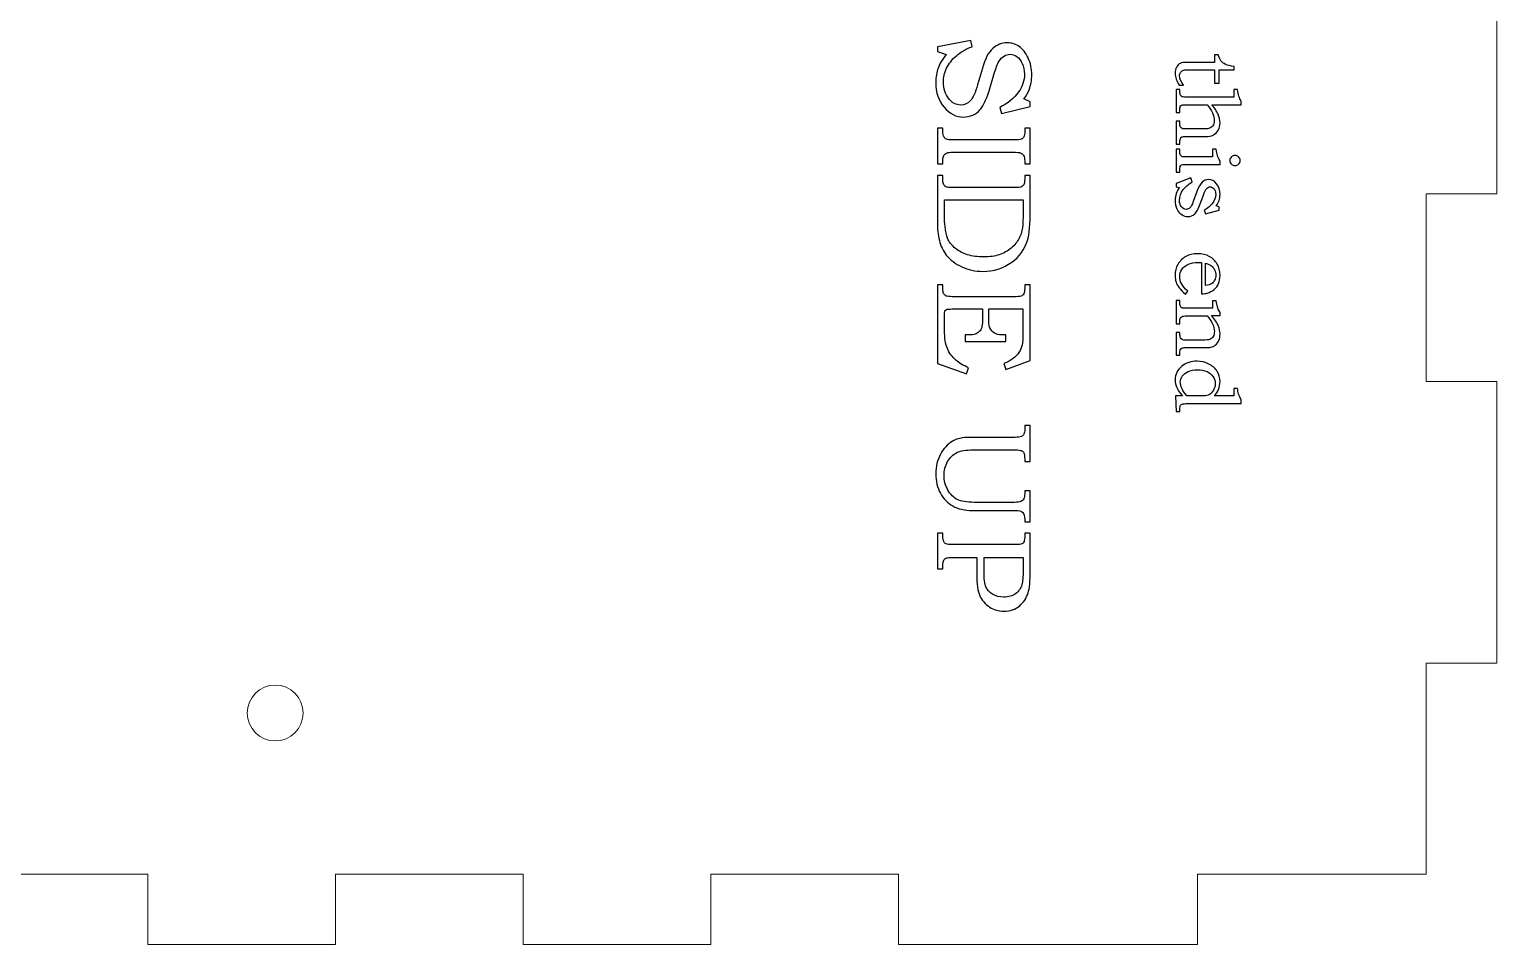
# Model space of a CAD drawing. Header units: inches. Extents: x -11.8 to 10.7, y -6 to 6.
# Drawn here: x -0.602 to 2.084, y -4.592 to -2.917 of the extents above; entities that cross this region are included whole.
import ezdxf

# ---------------------------------------------------------------- set-up
doc = ezdxf.new("R2010")
doc.units = ezdxf.units.IN
doc.header["$MEASUREMENT"] = 0
doc.layers.add('Layer 1', color=7, linetype='Continuous', plot=False)

msp = doc.modelspace()

# ---------------------------------------------------------------- linework, layer by layer
at = {"layer": 'Layer 1', "lineweight": 9}
for points in [[(2.0844, -3.218), (2.0844, -3.218), (2.0844, -2.8744), (2.0844, -2.8744)], [(1.9555, -3.5616), (1.9555, -3.5616), (1.9555, -3.218), (1.9555, -3.218)], [(1.9555, -3.218), (1.9555, -3.218), (2.0844, -3.218), (2.0844, -3.218)], [(2.0844, -3.5616), (2.0844, -3.5616), (1.9555, -3.5616), (1.9555, -3.5616)], [(2.0844, -4.077), (2.0844, -4.077), (2.0844, -3.5616), (2.0844, -3.5616)], [(1.9555, -4.4636), (1.9555, -4.4636), (1.9555, -4.077), (1.9555, -4.077)], [(1.9555, -4.077), (1.9555, -4.077), (2.0844, -4.077), (2.0844, -4.077)], [(-0.7288, -4.4636), (-0.7288, -4.4636), (-0.3852, -4.4636), (-0.3852, -4.4636)], [(-0.3852, -4.4636), (-0.3852, -4.4636), (-0.3852, -4.5924), (-0.3852, -4.5924)], [(-0.0416, -4.5924), (-0.0416, -4.5924), (-0.0416, -4.4636), (-0.0416, -4.4636)], [(-0.0416, -4.4636), (-0.0416, -4.4636), (0.302, -4.4636), (0.302, -4.4636)], [(0.302, -4.4636), (0.302, -4.4636), (0.302, -4.5924), (0.302, -4.5924)], [(0.6456, -4.5924), (0.6456, -4.5924), (0.6456, -4.4636), (0.6456, -4.4636)], [(0.6456, -4.4636), (0.6456, -4.4636), (0.9892, -4.4636), (0.9892, -4.4636)], [(0.9892, -4.4636), (0.9892, -4.4636), (0.9892, -4.5924), (0.9892, -4.5924)], [(1.5368, -4.5924), (1.5368, -4.5924), (1.5368, -4.4636), (1.5368, -4.4636)], [(1.5368, -4.4636), (1.5368, -4.4636), (1.9555, -4.4636), (1.9555, -4.4636)], [(-0.3852, -4.5924), (-0.3852, -4.5924), (-0.0416, -4.5924), (-0.0416, -4.5924)], [(0.302, -4.5924), (0.302, -4.5924), (0.6456, -4.5924), (0.6456, -4.5924)], [(0.9892, -4.5924), (0.9892, -4.5924), (1.5368, -4.5924), (1.5368, -4.5924)]]:
    msp.add_open_spline(points, degree=3, dxfattribs=at)
at = {"layer": 'Layer 1', "color": 250}
for points, knots in [([(1.2304, -3.0491), (1.2304, -3.0491), (1.2304, -3.0579), (1.2304, -3.0579), (1.2304, -3.0579), (1.1779, -3.0709), (1.1779, -3.0709), (1.1779, -3.0709), (1.1744, -3.0597), (1.1744, -3.0597), (1.1891, -3.0525), (1.2007, -3.043), (1.2091, -3.0311), (1.2161, -3.0213), (1.2197, -3.0105), (1.2197, -2.9986), (1.2197, -2.9914), (1.2184, -2.985), (1.2158, -2.9793), (1.2132, -2.9736), (1.2099, -2.9693), (1.2059, -2.9665), (1.2018, -2.9636), (1.1977, -2.9622), (1.1934, -2.9622), (1.1896, -2.9622), (1.1859, -2.9633), (1.1824, -2.9655), (1.1788, -2.9677), (1.1756, -2.971), (1.1729, -2.9755), (1.1702, -2.98), (1.1673, -2.9874), (1.1643, -2.9976), (1.1643, -2.9976), (1.1552, -3.0295), (1.1552, -3.0295), (1.154, -3.0334), (1.1518, -3.0391), (1.1486, -3.0465), (1.1453, -3.054), (1.1419, -3.0598), (1.1383, -3.0639), (1.1347, -3.068), (1.1302, -3.0713), (1.125, -3.0736), (1.1197, -3.076), (1.1141, -3.0772), (1.108, -3.0772), (1.0945, -3.0772), (1.0827, -3.0713), (1.0726, -3.0594), (1.0624, -3.0476), (1.0574, -3.0323), (1.0574, -3.0135), (1.0574, -3.0038), (1.0588, -2.9951), (1.0616, -2.9875), (1.0644, -2.9798), (1.0694, -2.9716), (1.0765, -2.9627), (1.0765, -2.9627), (1.0602, -2.9571), (1.0602, -2.9571), (1.0602, -2.9571), (1.0602, -2.9485), (1.0602, -2.9485), (1.0602, -2.9485), (1.1214, -2.9372), (1.1214, -2.9372), (1.1214, -2.9372), (1.1237, -2.9484), (1.1237, -2.9484), (1.1124, -2.9526), (1.1028, -2.9581), (1.095, -2.965), (1.0871, -2.9719), (1.0812, -2.9795), (1.0772, -2.9878), (1.0732, -2.9962), (1.0712, -3.0047), (1.0712, -3.0133), (1.0712, -3.0251), (1.0747, -3.0354), (1.0817, -3.0442), (1.0877, -3.0515), (1.0946, -3.0552), (1.1027, -3.0552), (1.11, -3.0552), (1.1161, -3.0525), (1.1208, -3.0472), (1.1255, -3.0418), (1.1299, -3.0322), (1.1339, -3.0184), (1.1339, -3.0184), (1.1427, -2.9879), (1.1427, -2.9879), (1.1476, -2.9708), (1.1539, -2.9587), (1.1617, -2.9517), (1.1694, -2.9447), (1.1782, -2.9412), (1.1882, -2.9412), (1.196, -2.9412), (1.2032, -2.9435), (1.2098, -2.948), (1.2164, -2.9525), (1.222, -2.9595), (1.2264, -2.969), (1.2309, -2.9784), (1.2332, -2.9888), (1.2332, -3), (1.2332, -3.0094), (1.2315, -3.0185), (1.2282, -3.0271), (1.2259, -3.0332), (1.2227, -3.0388), (1.2184, -3.0439), (1.2184, -3.0439), (1.2304, -3.0491), (1.2304, -3.0491)], [0, 0, 0, 0, 0.025, 0.025, 0.025, 0.05, 0.05, 0.05, 0.075, 0.075, 0.075, 0.1, 0.1, 0.1, 0.125, 0.125, 0.125, 0.15, 0.15, 0.15, 0.175, 0.175, 0.175, 0.2, 0.2, 0.2, 0.225, 0.225, 0.225, 0.25, 0.25, 0.25, 0.275, 0.275, 0.275, 0.3, 0.3, 0.3, 0.325, 0.325, 0.325, 0.35, 0.35, 0.35, 0.375, 0.375, 0.375, 0.4, 0.4, 0.4, 0.425, 0.425, 0.425, 0.45, 0.45, 0.45, 0.475, 0.475, 0.475, 0.5, 0.5, 0.5, 0.525, 0.525, 0.525, 0.55, 0.55, 0.55, 0.575, 0.575, 0.575, 0.6, 0.6, 0.6, 0.625, 0.625, 0.625, 0.65, 0.65, 0.65, 0.675, 0.675, 0.675, 0.7, 0.7, 0.7, 0.725, 0.725, 0.725, 0.75, 0.75, 0.75, 0.775, 0.775, 0.775, 0.8, 0.8, 0.8, 0.825, 0.825, 0.825, 0.85, 0.85, 0.85, 0.875, 0.875, 0.875, 0.9, 0.9, 0.9, 0.925, 0.925, 0.925, 0.95, 0.95, 0.95, 0.975, 0.975, 0.975, 1, 1, 1, 1]), ([(1.6036, -2.9849), (1.6036, -2.9849), (1.6036, -2.9907), (1.6036, -2.9907), (1.6036, -2.9907), (1.576, -2.9907), (1.576, -2.9907), (1.576, -2.9907), (1.576, -3.0149), (1.576, -3.0149), (1.576, -3.0149), (1.5678, -3.0149), (1.5678, -3.0149), (1.5678, -3.0149), (1.5678, -2.9907), (1.5678, -2.9907), (1.5678, -2.9907), (1.5188, -2.9907), (1.5188, -2.9907), (1.5147, -2.9907), (1.5117, -2.9911), (1.5099, -2.9918), (1.5081, -2.9926), (1.5066, -2.9938), (1.5055, -2.9956), (1.5044, -2.9973), (1.5038, -2.9993), (1.5038, -3.0015), (1.5038, -3.0066), (1.5061, -3.0123), (1.5108, -3.0186), (1.5108, -3.0186), (1.5029, -3.0186), (1.5029, -3.0186), (1.4981, -3.0115), (1.4956, -3.0042), (1.4956, -2.997), (1.4956, -2.9928), (1.4966, -2.9891), (1.4984, -2.9858), (1.5002, -2.9824), (1.5024, -2.9801), (1.5049, -2.9789), (1.5074, -2.9777), (1.5117, -2.9771), (1.5179, -2.9771), (1.5179, -2.9771), (1.5678, -2.9771), (1.5678, -2.9771), (1.5678, -2.9771), (1.5678, -2.9631), (1.5678, -2.9631), (1.5678, -2.9631), (1.5747, -2.9631), (1.5747, -2.9631), (1.5757, -2.9676), (1.5773, -2.9712), (1.5795, -2.974), (1.5816, -2.9768), (1.5845, -2.979), (1.5879, -2.9807), (1.5914, -2.9824), (1.5966, -2.9838), (1.6036, -2.9849)], [0, 0, 0, 0, 0.047619, 0.047619, 0.047619, 0.095238, 0.095238, 0.095238, 0.142857, 0.142857, 0.142857, 0.190476, 0.190476, 0.190476, 0.238095, 0.238095, 0.238095, 0.285714, 0.285714, 0.285714, 0.333333, 0.333333, 0.333333, 0.380952, 0.380952, 0.380952, 0.428571, 0.428571, 0.428571, 0.47619, 0.47619, 0.47619, 0.52381, 0.52381, 0.52381, 0.571429, 0.571429, 0.571429, 0.619048, 0.619048, 0.619048, 0.666667, 0.666667, 0.666667, 0.714286, 0.714286, 0.714286, 0.761905, 0.761905, 0.761905, 0.809524, 0.809524, 0.809524, 0.857143, 0.857143, 0.857143, 0.904762, 0.904762, 0.904762, 0.952381, 0.952381, 0.952381, 1, 1, 1, 1]), ([(1.603, -3.0267), (1.603, -3.0267), (1.61, -3.0267), (1.61, -3.0267), (1.6107, -3.032), (1.6115, -3.0361), (1.6124, -3.0391), (1.6134, -3.042), (1.6149, -3.0451), (1.6168, -3.0483), (1.6168, -3.0483), (1.6168, -3.0547), (1.6168, -3.0547), (1.6168, -3.0547), (1.563, -3.0547), (1.563, -3.0547), (1.5681, -3.0608), (1.5719, -3.0666), (1.5742, -3.0721), (1.5766, -3.0776), (1.5778, -3.0828), (1.5778, -3.0878), (1.5778, -3.095), (1.5756, -3.101), (1.5713, -3.1057), (1.567, -3.1104), (1.5617, -3.1127), (1.5555, -3.1127), (1.5555, -3.1127), (1.5156, -3.1127), (1.5156, -3.1127), (1.5117, -3.1127), (1.5091, -3.113), (1.5079, -3.1136), (1.5066, -3.1143), (1.5057, -3.1153), (1.5052, -3.1168), (1.5046, -3.1183), (1.5043, -3.1216), (1.5043, -3.1267), (1.5043, -3.1267), (1.4975, -3.1267), (1.4975, -3.1267), (1.4975, -3.1267), (1.4975, -3.0845), (1.4975, -3.0845), (1.4975, -3.0845), (1.5043, -3.0845), (1.5043, -3.0845), (1.5043, -3.0845), (1.5043, -3.0876), (1.5043, -3.0876), (1.5043, -3.0916), (1.5046, -3.0942), (1.5052, -3.0955), (1.5059, -3.0967), (1.5069, -3.0976), (1.5084, -3.0982), (1.5098, -3.0988), (1.5128, -3.099), (1.5173, -3.099), (1.5173, -3.099), (1.545, -3.099), (1.545, -3.099), (1.5511, -3.099), (1.5551, -3.0988), (1.5569, -3.0984), (1.5601, -3.0976), (1.5626, -3.0959), (1.5645, -3.0934), (1.5664, -3.0908), (1.5673, -3.0876), (1.5673, -3.0836), (1.5673, -3.0792), (1.5662, -3.0746), (1.564, -3.0697), (1.5618, -3.0649), (1.5585, -3.0599), (1.5541, -3.0547), (1.5541, -3.0547), (1.5135, -3.0547), (1.5135, -3.0547), (1.5104, -3.0547), (1.5084, -3.055), (1.5073, -3.0555), (1.5063, -3.0561), (1.5055, -3.057), (1.5051, -3.0582), (1.5046, -3.0595), (1.5043, -3.062), (1.5043, -3.0657), (1.5043, -3.0657), (1.5043, -3.069), (1.5043, -3.069), (1.5043, -3.069), (1.4975, -3.069), (1.4975, -3.069), (1.4975, -3.069), (1.4975, -3.0267), (1.4975, -3.0267), (1.4975, -3.0267), (1.5043, -3.0267), (1.5043, -3.0267), (1.5043, -3.0267), (1.5043, -3.0292), (1.5043, -3.0292), (1.5043, -3.0332), (1.5048, -3.0361), (1.5058, -3.0379), (1.5062, -3.0389), (1.5072, -3.0396), (1.5086, -3.04), (1.51, -3.0405), (1.5139, -3.0407), (1.5203, -3.0407), (1.5203, -3.0407), (1.603, -3.0407), (1.603, -3.0407), (1.603, -3.0407), (1.603, -3.0267), (1.603, -3.0267)], [0, 0, 0, 0, 0.025, 0.025, 0.025, 0.05, 0.05, 0.05, 0.075, 0.075, 0.075, 0.1, 0.1, 0.1, 0.125, 0.125, 0.125, 0.15, 0.15, 0.15, 0.175, 0.175, 0.175, 0.2, 0.2, 0.2, 0.225, 0.225, 0.225, 0.25, 0.25, 0.25, 0.275, 0.275, 0.275, 0.3, 0.3, 0.3, 0.325, 0.325, 0.325, 0.35, 0.35, 0.35, 0.375, 0.375, 0.375, 0.4, 0.4, 0.4, 0.425, 0.425, 0.425, 0.45, 0.45, 0.45, 0.475, 0.475, 0.475, 0.5, 0.5, 0.5, 0.525, 0.525, 0.525, 0.55, 0.55, 0.55, 0.575, 0.575, 0.575, 0.6, 0.6, 0.6, 0.625, 0.625, 0.625, 0.65, 0.65, 0.65, 0.675, 0.675, 0.675, 0.7, 0.7, 0.7, 0.725, 0.725, 0.725, 0.75, 0.75, 0.75, 0.775, 0.775, 0.775, 0.8, 0.8, 0.8, 0.825, 0.825, 0.825, 0.85, 0.85, 0.85, 0.875, 0.875, 0.875, 0.9, 0.9, 0.9, 0.925, 0.925, 0.925, 0.95, 0.95, 0.95, 0.975, 0.975, 0.975, 1, 1, 1, 1]), ([(1.2304, -3.0977), (1.2304, -3.0977), (1.2304, -3.1627), (1.2304, -3.1627), (1.2304, -3.1627), (1.2202, -3.1627), (1.2202, -3.1627), (1.2202, -3.1627), (1.2202, -3.1577), (1.2202, -3.1577), (1.2202, -3.1531), (1.2195, -3.1496), (1.2182, -3.1476), (1.2169, -3.1454), (1.215, -3.1439), (1.2127, -3.1429), (1.2102, -3.142), (1.2056, -3.1415), (1.1987, -3.1415), (1.1987, -3.1415), (1.0889, -3.1415), (1.0889, -3.1415), (1.0834, -3.1415), (1.0794, -3.142), (1.0771, -3.1431), (1.0747, -3.1441), (1.0731, -3.1456), (1.072, -3.1475), (1.0709, -3.1494), (1.0704, -3.1528), (1.0704, -3.1577), (1.0704, -3.1577), (1.0704, -3.1627), (1.0704, -3.1627), (1.0704, -3.1627), (1.0602, -3.1627), (1.0602, -3.1627), (1.0602, -3.1627), (1.0602, -3.0977), (1.0602, -3.0977), (1.0602, -3.0977), (1.0704, -3.0977), (1.0704, -3.0977), (1.0704, -3.0977), (1.0704, -3.1031), (1.0704, -3.1031), (1.0704, -3.1079), (1.0709, -3.1113), (1.0721, -3.1133), (1.0732, -3.1153), (1.0747, -3.1167), (1.0768, -3.1176), (1.0789, -3.1185), (1.0829, -3.119), (1.0889, -3.119), (1.0889, -3.119), (1.2009, -3.119), (1.2009, -3.119), (1.2073, -3.119), (1.2116, -3.1185), (1.2137, -3.1176), (1.2159, -3.1167), (1.2176, -3.1153), (1.2186, -3.1133), (1.2197, -3.1113), (1.2202, -3.1079), (1.2202, -3.1031), (1.2202, -3.1031), (1.2202, -3.0977), (1.2202, -3.0977), (1.2202, -3.0977), (1.2304, -3.0977), (1.2304, -3.0977)], [0, 0, 0, 0, 0.041667, 0.041667, 0.041667, 0.083333, 0.083333, 0.083333, 0.125, 0.125, 0.125, 0.166667, 0.166667, 0.166667, 0.208333, 0.208333, 0.208333, 0.25, 0.25, 0.25, 0.291667, 0.291667, 0.291667, 0.333333, 0.333333, 0.333333, 0.375, 0.375, 0.375, 0.416667, 0.416667, 0.416667, 0.458333, 0.458333, 0.458333, 0.5, 0.5, 0.5, 0.541667, 0.541667, 0.541667, 0.583333, 0.583333, 0.583333, 0.625, 0.625, 0.625, 0.666667, 0.666667, 0.666667, 0.708333, 0.708333, 0.708333, 0.75, 0.75, 0.75, 0.791667, 0.791667, 0.791667, 0.833333, 0.833333, 0.833333, 0.875, 0.875, 0.875, 0.916667, 0.916667, 0.916667, 0.958333, 0.958333, 0.958333, 1, 1, 1, 1]), ([(1.5641, -3.1362), (1.5641, -3.1362), (1.571, -3.1362), (1.571, -3.1362), (1.5715, -3.1407), (1.5722, -3.1445), (1.5732, -3.1475), (1.5742, -3.1506), (1.5757, -3.1541), (1.5778, -3.158), (1.5778, -3.158), (1.5778, -3.1639), (1.5778, -3.1639), (1.5778, -3.1639), (1.5126, -3.1639), (1.5126, -3.1639), (1.5104, -3.1639), (1.5087, -3.1642), (1.5075, -3.1649), (1.5064, -3.1655), (1.5056, -3.1665), (1.5051, -3.1676), (1.5046, -3.1688), (1.5043, -3.1709), (1.5043, -3.174), (1.5043, -3.174), (1.5043, -3.1779), (1.5043, -3.1779), (1.5043, -3.1779), (1.4975, -3.1779), (1.4975, -3.1779), (1.4975, -3.1779), (1.4975, -3.1362), (1.4975, -3.1362), (1.4975, -3.1362), (1.5043, -3.1362), (1.5043, -3.1362), (1.5043, -3.1362), (1.5043, -3.1395), (1.5043, -3.1395), (1.5043, -3.1432), (1.5046, -3.1456), (1.5053, -3.1468), (1.5059, -3.1481), (1.5069, -3.149), (1.5081, -3.1495), (1.5092, -3.15), (1.5121, -3.1502), (1.5165, -3.1502), (1.5165, -3.1502), (1.5641, -3.1502), (1.5641, -3.1502), (1.5641, -3.1502), (1.5641, -3.1362), (1.5641, -3.1362)], [0, 0, 0, 0, 0.055556, 0.055556, 0.055556, 0.111111, 0.111111, 0.111111, 0.166667, 0.166667, 0.166667, 0.222222, 0.222222, 0.222222, 0.277778, 0.277778, 0.277778, 0.333333, 0.333333, 0.333333, 0.388889, 0.388889, 0.388889, 0.444444, 0.444444, 0.444444, 0.5, 0.5, 0.5, 0.555556, 0.555556, 0.555556, 0.611111, 0.611111, 0.611111, 0.666667, 0.666667, 0.666667, 0.722222, 0.722222, 0.722222, 0.777778, 0.777778, 0.777778, 0.833333, 0.833333, 0.833333, 0.888889, 0.888889, 0.888889, 0.944444, 0.944444, 0.944444, 1, 1, 1, 1]), ([(1.6146, -3.1568), (1.6146, -3.1594), (1.6137, -3.1616), (1.6119, -3.1635), (1.6101, -3.1653), (1.6079, -3.1662), (1.6053, -3.1662), (1.6027, -3.1662), (1.6004, -3.1653), (1.5986, -3.1635), (1.5967, -3.1616), (1.5958, -3.1594), (1.5958, -3.1568), (1.5958, -3.1542), (1.5967, -3.152), (1.5986, -3.1501), (1.6004, -3.1483), (1.6027, -3.1474), (1.6053, -3.1474), (1.6079, -3.1474), (1.6101, -3.1483), (1.6119, -3.1501), (1.6137, -3.152), (1.6146, -3.1542), (1.6146, -3.1568)], [0, 0, 0, 0, 0.125, 0.125, 0.125, 0.25, 0.25, 0.25, 0.375, 0.375, 0.375, 0.5, 0.5, 0.5, 0.625, 0.625, 0.625, 0.75, 0.75, 0.75, 0.875, 0.875, 0.875, 1, 1, 1, 1]), ([(1.2202, -3.1844), (1.2202, -3.1844), (1.2304, -3.1844), (1.2304, -3.1844), (1.2304, -3.1844), (1.2304, -3.2453), (1.2304, -3.2453), (1.2304, -3.2731), (1.2287, -3.2925), (1.2252, -3.3035), (1.22, -3.3197), (1.2105, -3.3328), (1.1965, -3.3429), (1.181, -3.3541), (1.1632, -3.3597), (1.1432, -3.3597), (1.1295, -3.3597), (1.1168, -3.3569), (1.105, -3.3514), (1.0932, -3.3459), (1.0838, -3.3387), (1.0766, -3.3298), (1.0706, -3.3223), (1.0664, -3.3134), (1.0639, -3.303), (1.0614, -3.2926), (1.0602, -3.2821), (1.0602, -3.2715), (1.0602, -3.2715), (1.0602, -3.1844), (1.0602, -3.1844), (1.0602, -3.1844), (1.0704, -3.1844), (1.0704, -3.1844), (1.0704, -3.1844), (1.0704, -3.1915), (1.0704, -3.1915), (1.0704, -3.1915), (1.0703, -3.1938), (1.0703, -3.1938), (1.0703, -3.1968), (1.0709, -3.1993), (1.0721, -3.2012), (1.0733, -3.2031), (1.0749, -3.2045), (1.0769, -3.2053), (1.0785, -3.2059), (1.0821, -3.2062), (1.0877, -3.2062), (1.0877, -3.2062), (1.2017, -3.2062), (1.2017, -3.2062), (1.2081, -3.2062), (1.2123, -3.2058), (1.2142, -3.205), (1.2167, -3.2038), (1.2184, -3.202), (1.2194, -3.1995), (1.2199, -3.198), (1.2202, -3.193), (1.2202, -3.1844)], [0, 0, 0, 0, 0.05, 0.05, 0.05, 0.1, 0.1, 0.1, 0.15, 0.15, 0.15, 0.2, 0.2, 0.2, 0.25, 0.25, 0.25, 0.3, 0.3, 0.3, 0.35, 0.35, 0.35, 0.4, 0.4, 0.4, 0.45, 0.45, 0.45, 0.5, 0.5, 0.5, 0.55, 0.55, 0.55, 0.6, 0.6, 0.6, 0.65, 0.65, 0.65, 0.7, 0.7, 0.7, 0.75, 0.75, 0.75, 0.8, 0.8, 0.8, 0.85, 0.85, 0.85, 0.9, 0.9, 0.9, 0.95, 0.95, 0.95, 1, 1, 1, 1]), ([(1.576, -3.2417), (1.576, -3.2417), (1.576, -3.2474), (1.576, -3.2474), (1.576, -3.2474), (1.5511, -3.2547), (1.5511, -3.2547), (1.5511, -3.2547), (1.5486, -3.2474), (1.5486, -3.2474), (1.5553, -3.2445), (1.5605, -3.2403), (1.5643, -3.2351), (1.5681, -3.2298), (1.57, -3.2245), (1.57, -3.2191), (1.57, -3.2149), (1.569, -3.2115), (1.5669, -3.2089), (1.5649, -3.2063), (1.5626, -3.205), (1.5599, -3.205), (1.5574, -3.205), (1.5553, -3.206), (1.5535, -3.2079), (1.5517, -3.2097), (1.5496, -3.2139), (1.5473, -3.2203), (1.5473, -3.2203), (1.5417, -3.2362), (1.5417, -3.2362), (1.5385, -3.2452), (1.5351, -3.2513), (1.5315, -3.2546), (1.5278, -3.2578), (1.5236, -3.2594), (1.519, -3.2594), (1.515, -3.2594), (1.5112, -3.2582), (1.5076, -3.2558), (1.5039, -3.2534), (1.5011, -3.25), (1.4989, -3.2454), (1.4967, -3.2409), (1.4956, -3.2357), (1.4956, -3.2298), (1.4956, -3.2207), (1.4982, -3.2129), (1.5035, -3.2064), (1.5035, -3.2064), (1.4975, -3.2047), (1.4975, -3.2047), (1.4975, -3.2047), (1.4975, -3.1988), (1.4975, -3.1988), (1.4975, -3.1988), (1.5241, -3.1887), (1.5241, -3.1887), (1.5241, -3.1887), (1.527, -3.196), (1.527, -3.196), (1.5192, -3.201), (1.5137, -3.2056), (1.5105, -3.2101), (1.5059, -3.2162), (1.5036, -3.2228), (1.5036, -3.23), (1.5036, -3.2347), (1.5049, -3.2386), (1.5074, -3.2416), (1.5099, -3.2447), (1.5127, -3.2462), (1.5158, -3.2462), (1.5183, -3.2462), (1.5206, -3.2453), (1.5227, -3.2433), (1.5248, -3.2414), (1.5268, -3.2376), (1.5287, -3.2321), (1.5287, -3.2321), (1.5355, -3.2133), (1.5355, -3.2133), (1.5384, -3.2052), (1.5416, -3.1996), (1.5451, -3.1964), (1.5486, -3.1933), (1.5525, -3.1917), (1.557, -3.1917), (1.5625, -3.1917), (1.5673, -3.1943), (1.5715, -3.1994), (1.5757, -3.2045), (1.5778, -3.211), (1.5778, -3.2189), (1.5778, -3.223), (1.5773, -3.2267), (1.5762, -3.23), (1.5751, -3.2332), (1.5734, -3.2364), (1.5709, -3.2395), (1.5709, -3.2395), (1.576, -3.2417), (1.576, -3.2417)], [0, 0, 0, 0, 0.029412, 0.029412, 0.029412, 0.058824, 0.058824, 0.058824, 0.088235, 0.088235, 0.088235, 0.117647, 0.117647, 0.117647, 0.147059, 0.147059, 0.147059, 0.176471, 0.176471, 0.176471, 0.205882, 0.205882, 0.205882, 0.235294, 0.235294, 0.235294, 0.264706, 0.264706, 0.264706, 0.294118, 0.294118, 0.294118, 0.323529, 0.323529, 0.323529, 0.352941, 0.352941, 0.352941, 0.382353, 0.382353, 0.382353, 0.411765, 0.411765, 0.411765, 0.441176, 0.441176, 0.441176, 0.470588, 0.470588, 0.470588, 0.5, 0.5, 0.5, 0.529412, 0.529412, 0.529412, 0.558824, 0.558824, 0.558824, 0.588235, 0.588235, 0.588235, 0.617647, 0.617647, 0.617647, 0.647059, 0.647059, 0.647059, 0.676471, 0.676471, 0.676471, 0.705882, 0.705882, 0.705882, 0.735294, 0.735294, 0.735294, 0.764706, 0.764706, 0.764706, 0.794118, 0.794118, 0.794118, 0.823529, 0.823529, 0.823529, 0.852941, 0.852941, 0.852941, 0.882353, 0.882353, 0.882353, 0.911765, 0.911765, 0.911765, 0.941176, 0.941176, 0.941176, 0.970588, 0.970588, 0.970588, 1, 1, 1, 1]), ([(1.0734, -3.2287), (1.0734, -3.2287), (1.0734, -3.2655), (1.0734, -3.2655), (1.0734, -3.2692), (1.0741, -3.2753), (1.0754, -3.2838), (1.0767, -3.2923), (1.0782, -3.2984), (1.0801, -3.302), (1.0829, -3.3074), (1.0874, -3.3126), (1.0935, -3.3177), (1.0997, -3.3227), (1.107, -3.3266), (1.1156, -3.3293), (1.1242, -3.332), (1.134, -3.3334), (1.1451, -3.3334), (1.1561, -3.3334), (1.1656, -3.332), (1.1737, -3.3293), (1.1817, -3.3266), (1.189, -3.3225), (1.1954, -3.317), (1.2019, -3.3115), (1.2067, -3.3054), (1.2101, -3.2987), (1.2135, -3.292), (1.2157, -3.2845), (1.2165, -3.2762), (1.2169, -3.2717), (1.2172, -3.2642), (1.2172, -3.2537), (1.2172, -3.2537), (1.2172, -3.2287), (1.2172, -3.2287), (1.2172, -3.2287), (1.0734, -3.2287), (1.0734, -3.2287)], [0, 0, 0, 0, 0.076923, 0.076923, 0.076923, 0.153846, 0.153846, 0.153846, 0.230769, 0.230769, 0.230769, 0.307692, 0.307692, 0.307692, 0.384615, 0.384615, 0.384615, 0.461538, 0.461538, 0.461538, 0.538462, 0.538462, 0.538462, 0.615385, 0.615385, 0.615385, 0.692308, 0.692308, 0.692308, 0.769231, 0.769231, 0.769231, 0.846154, 0.846154, 0.846154, 0.923077, 0.923077, 0.923077, 1, 1, 1, 1]), ([(1.5186, -3.3962), (1.5186, -3.3962), (1.5145, -3.4013), (1.5145, -3.4013), (1.5097, -3.3974), (1.5059, -3.3935), (1.5032, -3.3898), (1.5004, -3.3861), (1.4984, -3.3826), (1.4973, -3.3793), (1.4962, -3.376), (1.4956, -3.3721), (1.4956, -3.3677), (1.4956, -3.3597), (1.4972, -3.3529), (1.5005, -3.3473), (1.5042, -3.341), (1.5091, -3.336), (1.5151, -3.3326), (1.5211, -3.3292), (1.5282, -3.3275), (1.5364, -3.3275), (1.5449, -3.3275), (1.5522, -3.3292), (1.5582, -3.3325), (1.5643, -3.3358), (1.5691, -3.3404), (1.5726, -3.3463), (1.5761, -3.3523), (1.5778, -3.3592), (1.5778, -3.367), (1.5778, -3.3728), (1.5769, -3.3778), (1.5751, -3.3821), (1.5733, -3.3864), (1.5706, -3.39), (1.5669, -3.393), (1.5633, -3.396), (1.5591, -3.3982), (1.5545, -3.3995), (1.5517, -3.4003), (1.5482, -3.4007), (1.5438, -3.4008), (1.5438, -3.4008), (1.5438, -3.3434), (1.5438, -3.3434), (1.5411, -3.3433), (1.5392, -3.3432), (1.5379, -3.3432), (1.531, -3.3432), (1.5249, -3.3444), (1.5196, -3.3468), (1.5142, -3.3491), (1.5103, -3.3523), (1.5077, -3.3562), (1.5052, -3.3601), (1.504, -3.3646), (1.504, -3.3696), (1.504, -3.3738), (1.505, -3.3779), (1.507, -3.3818), (1.5089, -3.3858), (1.5129, -3.3905), (1.5186, -3.3962)], [0, 0, 0, 0, 0.047619, 0.047619, 0.047619, 0.095238, 0.095238, 0.095238, 0.142857, 0.142857, 0.142857, 0.190476, 0.190476, 0.190476, 0.238095, 0.238095, 0.238095, 0.285714, 0.285714, 0.285714, 0.333333, 0.333333, 0.333333, 0.380952, 0.380952, 0.380952, 0.428571, 0.428571, 0.428571, 0.47619, 0.47619, 0.47619, 0.52381, 0.52381, 0.52381, 0.571429, 0.571429, 0.571429, 0.619048, 0.619048, 0.619048, 0.666667, 0.666667, 0.666667, 0.714286, 0.714286, 0.714286, 0.761905, 0.761905, 0.761905, 0.809524, 0.809524, 0.809524, 0.857143, 0.857143, 0.857143, 0.904762, 0.904762, 0.904762, 0.952381, 0.952381, 0.952381, 1, 1, 1, 1]), ([(1.5513, -3.3858), (1.5563, -3.385), (1.56, -3.3839), (1.5623, -3.3824), (1.5647, -3.3809), (1.5666, -3.3788), (1.568, -3.376), (1.5694, -3.3733), (1.5701, -3.3702), (1.5701, -3.3668), (1.5701, -3.3634), (1.5694, -3.3602), (1.568, -3.3572), (1.5666, -3.3543), (1.5647, -3.3518), (1.5622, -3.3498), (1.5597, -3.3478), (1.5561, -3.3461), (1.5513, -3.3446), (1.5513, -3.3446), (1.5513, -3.3858), (1.5513, -3.3858)], [0, 0, 0, 0, 0.142857, 0.142857, 0.142857, 0.285714, 0.285714, 0.285714, 0.428571, 0.428571, 0.428571, 0.571429, 0.571429, 0.571429, 0.714286, 0.714286, 0.714286, 0.857143, 0.857143, 0.857143, 1, 1, 1, 1]), ([(1.2304, -3.3846), (1.2304, -3.3846), (1.2304, -3.5231), (1.2304, -3.5231), (1.2304, -3.5231), (1.1857, -3.5391), (1.1857, -3.5391), (1.1857, -3.5391), (1.1817, -3.5284), (1.1817, -3.5284), (1.189, -3.5257), (1.1947, -3.5228), (1.1989, -3.5195), (1.2031, -3.5164), (1.2067, -3.5125), (1.2096, -3.5081), (1.2125, -3.5036), (1.2144, -3.4992), (1.2154, -3.4946), (1.2164, -3.4901), (1.2169, -3.4819), (1.2169, -3.47), (1.2169, -3.47), (1.2169, -3.4286), (1.2169, -3.4286), (1.2169, -3.4286), (1.1544, -3.4286), (1.1544, -3.4286), (1.1544, -3.4286), (1.1544, -3.4492), (1.1544, -3.4492), (1.1544, -3.4568), (1.1557, -3.4625), (1.1583, -3.4664), (1.1608, -3.4703), (1.164, -3.473), (1.1679, -3.4744), (1.1707, -3.4755), (1.1757, -3.4761), (1.1828, -3.4761), (1.1828, -3.4761), (1.1857, -3.4761), (1.1857, -3.4761), (1.1857, -3.4761), (1.1857, -3.4881), (1.1857, -3.4881), (1.1857, -3.4881), (1.1109, -3.4881), (1.1109, -3.4881), (1.1109, -3.4881), (1.1109, -3.4761), (1.1109, -3.4761), (1.1109, -3.4761), (1.1174, -3.4761), (1.1174, -3.4761), (1.1231, -3.4761), (1.1272, -3.4757), (1.1297, -3.4748), (1.1322, -3.474), (1.1346, -3.4724), (1.1369, -3.4701), (1.1391, -3.4678), (1.1406, -3.4654), (1.1414, -3.4627), (1.1422, -3.4601), (1.1427, -3.4555), (1.1427, -3.4492), (1.1427, -3.4492), (1.1427, -3.4286), (1.1427, -3.4286), (1.1427, -3.4286), (1.0875, -3.4286), (1.0875, -3.4286), (1.0817, -3.4286), (1.0782, -3.4289), (1.077, -3.4294), (1.0757, -3.43), (1.0748, -3.4308), (1.0742, -3.432), (1.0737, -3.4333), (1.0734, -3.4366), (1.0734, -3.4421), (1.0734, -3.4421), (1.0734, -3.4677), (1.0734, -3.4677), (1.0734, -3.482), (1.0751, -3.4932), (1.0785, -3.5012), (1.0819, -3.5093), (1.0872, -3.5163), (1.0942, -3.5225), (1.0997, -3.5273), (1.1074, -3.5319), (1.1174, -3.5363), (1.1174, -3.5363), (1.1135, -3.5474), (1.1135, -3.5474), (1.1135, -3.5474), (1.0602, -3.5284), (1.0602, -3.5284), (1.0602, -3.5284), (1.0602, -3.3846), (1.0602, -3.3846), (1.0602, -3.3846), (1.0704, -3.3846), (1.0704, -3.3846), (1.0704, -3.3846), (1.0704, -3.3895), (1.0704, -3.3895), (1.0704, -3.3952), (1.0708, -3.3987), (1.0715, -3.4), (1.0726, -3.4022), (1.0742, -3.4038), (1.0766, -3.4049), (1.0782, -3.4057), (1.0817, -3.4061), (1.0872, -3.4061), (1.0872, -3.4061), (1.2044, -3.4061), (1.2044, -3.4061), (1.2097, -3.4061), (1.2133, -3.4056), (1.2151, -3.4045), (1.2169, -3.4035), (1.2183, -3.4017), (1.2193, -3.3991), (1.2199, -3.3977), (1.2202, -3.3929), (1.2202, -3.3846), (1.2202, -3.3846), (1.2304, -3.3846), (1.2304, -3.3846)], [0, 0, 0, 0, 0.022727, 0.022727, 0.022727, 0.045455, 0.045455, 0.045455, 0.068182, 0.068182, 0.068182, 0.090909, 0.090909, 0.090909, 0.113636, 0.113636, 0.113636, 0.136364, 0.136364, 0.136364, 0.159091, 0.159091, 0.159091, 0.181818, 0.181818, 0.181818, 0.204545, 0.204545, 0.204545, 0.227273, 0.227273, 0.227273, 0.25, 0.25, 0.25, 0.272727, 0.272727, 0.272727, 0.295455, 0.295455, 0.295455, 0.318182, 0.318182, 0.318182, 0.340909, 0.340909, 0.340909, 0.363636, 0.363636, 0.363636, 0.386364, 0.386364, 0.386364, 0.409091, 0.409091, 0.409091, 0.431818, 0.431818, 0.431818, 0.454545, 0.454545, 0.454545, 0.477273, 0.477273, 0.477273, 0.5, 0.5, 0.5, 0.522727, 0.522727, 0.522727, 0.545455, 0.545455, 0.545455, 0.568182, 0.568182, 0.568182, 0.590909, 0.590909, 0.590909, 0.613636, 0.613636, 0.613636, 0.636364, 0.636364, 0.636364, 0.659091, 0.659091, 0.659091, 0.681818, 0.681818, 0.681818, 0.704545, 0.704545, 0.704545, 0.727273, 0.727273, 0.727273, 0.75, 0.75, 0.75, 0.772727, 0.772727, 0.772727, 0.795455, 0.795455, 0.795455, 0.818182, 0.818182, 0.818182, 0.840909, 0.840909, 0.840909, 0.863636, 0.863636, 0.863636, 0.886364, 0.886364, 0.886364, 0.909091, 0.909091, 0.909091, 0.931818, 0.931818, 0.931818, 0.954545, 0.954545, 0.954545, 0.977273, 0.977273, 0.977273, 1, 1, 1, 1]), ([(1.5641, -3.4135), (1.5641, -3.4135), (1.571, -3.4135), (1.571, -3.4135), (1.5715, -3.4184), (1.5722, -3.422), (1.5729, -3.4245), (1.5737, -3.4269), (1.5753, -3.4304), (1.5778, -3.4349), (1.5778, -3.4349), (1.5778, -3.4408), (1.5778, -3.4408), (1.5778, -3.4408), (1.5624, -3.4408), (1.5624, -3.4408), (1.5684, -3.448), (1.5724, -3.454), (1.5746, -3.4591), (1.5767, -3.4641), (1.5778, -3.4692), (1.5778, -3.4744), (1.5778, -3.4788), (1.5771, -3.4828), (1.5756, -3.4861), (1.5741, -3.4896), (1.5721, -3.4923), (1.5695, -3.4945), (1.567, -3.4966), (1.5641, -3.498), (1.5608, -3.4987), (1.5588, -3.4991), (1.5558, -3.4993), (1.5517, -3.4993), (1.5517, -3.4993), (1.516, -3.4993), (1.516, -3.4993), (1.5117, -3.4993), (1.509, -3.4996), (1.5077, -3.5003), (1.5065, -3.5009), (1.5057, -3.5019), (1.5051, -3.5033), (1.5046, -3.5046), (1.5043, -3.508), (1.5043, -3.5133), (1.5043, -3.5133), (1.4975, -3.5133), (1.4975, -3.5133), (1.4975, -3.5133), (1.4975, -3.4715), (1.4975, -3.4715), (1.4975, -3.4715), (1.5043, -3.4715), (1.5043, -3.4715), (1.5043, -3.4715), (1.5043, -3.4738), (1.5043, -3.4738), (1.5043, -3.4776), (1.5047, -3.4803), (1.5054, -3.4817), (1.5061, -3.4831), (1.5071, -3.4841), (1.5085, -3.4847), (1.5098, -3.4854), (1.5126, -3.4857), (1.5168, -3.4857), (1.5168, -3.4857), (1.5466, -3.4857), (1.5466, -3.4857), (1.5528, -3.4857), (1.5571, -3.4852), (1.5594, -3.4842), (1.5618, -3.4832), (1.5637, -3.4815), (1.5652, -3.479), (1.5667, -3.4766), (1.5675, -3.4736), (1.5675, -3.4699), (1.5675, -3.4655), (1.5664, -3.4608), (1.5641, -3.4558), (1.5619, -3.4508), (1.5585, -3.446), (1.5542, -3.4413), (1.5542, -3.4413), (1.5168, -3.4413), (1.5168, -3.4413), (1.5126, -3.4413), (1.5097, -3.4416), (1.5083, -3.4423), (1.5069, -3.4429), (1.5058, -3.4439), (1.5051, -3.4453), (1.5046, -3.4463), (1.5043, -3.4489), (1.5043, -3.4531), (1.5043, -3.4531), (1.5043, -3.4555), (1.5043, -3.4555), (1.5043, -3.4555), (1.4975, -3.4555), (1.4975, -3.4555), (1.4975, -3.4555), (1.4975, -3.4133), (1.4975, -3.4133), (1.4975, -3.4133), (1.5043, -3.4133), (1.5043, -3.4133), (1.5043, -3.4133), (1.5043, -3.4154), (1.5043, -3.4154), (1.5043, -3.4195), (1.5046, -3.4222), (1.5053, -3.4237), (1.506, -3.4252), (1.5072, -3.4262), (1.509, -3.4268), (1.5098, -3.4272), (1.5128, -3.4273), (1.518, -3.4273), (1.518, -3.4273), (1.5641, -3.4273), (1.5641, -3.4273), (1.5641, -3.4273), (1.5641, -3.4135), (1.5641, -3.4135)], [0, 0, 0, 0, 0.02381, 0.02381, 0.02381, 0.047619, 0.047619, 0.047619, 0.071429, 0.071429, 0.071429, 0.095238, 0.095238, 0.095238, 0.119048, 0.119048, 0.119048, 0.142857, 0.142857, 0.142857, 0.166667, 0.166667, 0.166667, 0.190476, 0.190476, 0.190476, 0.214286, 0.214286, 0.214286, 0.238095, 0.238095, 0.238095, 0.261905, 0.261905, 0.261905, 0.285714, 0.285714, 0.285714, 0.309524, 0.309524, 0.309524, 0.333333, 0.333333, 0.333333, 0.357143, 0.357143, 0.357143, 0.380952, 0.380952, 0.380952, 0.404762, 0.404762, 0.404762, 0.428571, 0.428571, 0.428571, 0.452381, 0.452381, 0.452381, 0.47619, 0.47619, 0.47619, 0.5, 0.5, 0.5, 0.52381, 0.52381, 0.52381, 0.547619, 0.547619, 0.547619, 0.571429, 0.571429, 0.571429, 0.595238, 0.595238, 0.595238, 0.619048, 0.619048, 0.619048, 0.642857, 0.642857, 0.642857, 0.666667, 0.666667, 0.666667, 0.690476, 0.690476, 0.690476, 0.714286, 0.714286, 0.714286, 0.738095, 0.738095, 0.738095, 0.761905, 0.761905, 0.761905, 0.785714, 0.785714, 0.785714, 0.809524, 0.809524, 0.809524, 0.833333, 0.833333, 0.833333, 0.857143, 0.857143, 0.857143, 0.880952, 0.880952, 0.880952, 0.904762, 0.904762, 0.904762, 0.928571, 0.928571, 0.928571, 0.952381, 0.952381, 0.952381, 0.97619, 0.97619, 0.97619, 1, 1, 1, 1]), ([(1.6031, -3.5742), (1.6031, -3.5742), (1.61, -3.5742), (1.61, -3.5742), (1.6103, -3.5779), (1.6109, -3.5813), (1.6119, -3.5843), (1.6128, -3.5874), (1.6145, -3.5912), (1.6168, -3.5958), (1.6168, -3.5958), (1.6168, -3.6019), (1.6168, -3.6019), (1.6168, -3.6019), (1.5181, -3.6019), (1.5181, -3.6019), (1.5136, -3.6019), (1.5108, -3.602), (1.5098, -3.6022), (1.5078, -3.6027), (1.5063, -3.6036), (1.5055, -3.605), (1.5047, -3.6063), (1.5043, -3.6088), (1.5043, -3.6125), (1.5043, -3.6125), (1.5043, -3.616), (1.5043, -3.616), (1.5043, -3.616), (1.4975, -3.616), (1.4975, -3.616), (1.4975, -3.616), (1.4961, -3.5879), (1.4961, -3.5879), (1.4961, -3.5879), (1.5092, -3.5879), (1.5092, -3.5879), (1.5043, -3.5825), (1.5008, -3.5774), (1.4987, -3.5726), (1.4967, -3.5679), (1.4956, -3.5631), (1.4956, -3.5583), (1.4956, -3.5485), (1.4996, -3.5404), (1.5074, -3.5339), (1.5153, -3.5275), (1.5248, -3.5242), (1.5359, -3.5242), (1.5438, -3.5242), (1.551, -3.5259), (1.5576, -3.5294), (1.5641, -3.5328), (1.5692, -3.5373), (1.5726, -3.543), (1.5761, -3.5486), (1.5778, -3.5548), (1.5778, -3.5615), (1.5778, -3.5667), (1.5769, -3.5715), (1.5751, -3.5758), (1.5734, -3.5802), (1.5707, -3.5842), (1.5671, -3.5879), (1.5671, -3.5879), (1.6031, -3.5879), (1.6031, -3.5879), (1.6031, -3.5879), (1.6031, -3.5742), (1.6031, -3.5742)], [0, 0, 0, 0, 0.043478, 0.043478, 0.043478, 0.086957, 0.086957, 0.086957, 0.130435, 0.130435, 0.130435, 0.173913, 0.173913, 0.173913, 0.217391, 0.217391, 0.217391, 0.26087, 0.26087, 0.26087, 0.304348, 0.304348, 0.304348, 0.347826, 0.347826, 0.347826, 0.391304, 0.391304, 0.391304, 0.434783, 0.434783, 0.434783, 0.478261, 0.478261, 0.478261, 0.521739, 0.521739, 0.521739, 0.565217, 0.565217, 0.565217, 0.608696, 0.608696, 0.608696, 0.652174, 0.652174, 0.652174, 0.695652, 0.695652, 0.695652, 0.73913, 0.73913, 0.73913, 0.782609, 0.782609, 0.782609, 0.826087, 0.826087, 0.826087, 0.869565, 0.869565, 0.869565, 0.913043, 0.913043, 0.913043, 0.956522, 0.956522, 0.956522, 1, 1, 1, 1]), ([(1.5172, -3.5879), (1.5172, -3.5879), (1.5479, -3.5879), (1.5479, -3.5879), (1.5523, -3.5879), (1.5558, -3.587), (1.5586, -3.5854), (1.5614, -3.5837), (1.5638, -3.581), (1.5659, -3.5773), (1.5679, -3.5735), (1.569, -3.5696), (1.569, -3.5656), (1.569, -3.561), (1.5677, -3.5566), (1.5651, -3.5526), (1.5626, -3.5486), (1.5588, -3.5455), (1.554, -3.5433), (1.5492, -3.541), (1.5433, -3.5399), (1.5364, -3.5399), (1.53, -3.5399), (1.5244, -3.5409), (1.5196, -3.543), (1.5149, -3.5451), (1.5113, -3.5479), (1.5088, -3.5514), (1.5064, -3.555), (1.5051, -3.5586), (1.5051, -3.5622), (1.5051, -3.5659), (1.5062, -3.57), (1.5082, -3.5746), (1.5103, -3.5792), (1.5133, -3.5836), (1.5172, -3.5879)], [0, 0, 0, 0, 0.083333, 0.083333, 0.083333, 0.166667, 0.166667, 0.166667, 0.25, 0.25, 0.25, 0.333333, 0.333333, 0.333333, 0.416667, 0.416667, 0.416667, 0.5, 0.5, 0.5, 0.583333, 0.583333, 0.583333, 0.666667, 0.666667, 0.666667, 0.75, 0.75, 0.75, 0.833333, 0.833333, 0.833333, 0.916667, 0.916667, 0.916667, 1, 1, 1, 1]), ([(1.2304, -3.6421), (1.2304, -3.6421), (1.2304, -3.7079), (1.2304, -3.7079), (1.2304, -3.7079), (1.2202, -3.7079), (1.2202, -3.7079), (1.2202, -3.7079), (1.2202, -3.7035), (1.2202, -3.7035), (1.2202, -3.6981), (1.2196, -3.6943), (1.2186, -3.692), (1.2177, -3.6902), (1.2164, -3.6889), (1.2144, -3.688), (1.2124, -3.6871), (1.2085, -3.6866), (1.2027, -3.6866), (1.2027, -3.6866), (1.1261, -3.6866), (1.1261, -3.6866), (1.1124, -3.6866), (1.1023, -3.6883), (1.0957, -3.6916), (1.0891, -3.6949), (1.0836, -3.7004), (1.0791, -3.7081), (1.0747, -3.7159), (1.0724, -3.7243), (1.0724, -3.7336), (1.0724, -3.7429), (1.0748, -3.7517), (1.0796, -3.7601), (1.0844, -3.7684), (1.0901, -3.7743), (1.0967, -3.7776), (1.1032, -3.781), (1.1136, -3.7826), (1.1278, -3.7826), (1.1278, -3.7826), (1.2014, -3.7826), (1.2014, -3.7826), (1.2068, -3.7826), (1.2107, -3.7821), (1.2131, -3.781), (1.2155, -3.78), (1.2173, -3.7784), (1.2184, -3.7762), (1.2196, -3.774), (1.2202, -3.7707), (1.2202, -3.7661), (1.2202, -3.7661), (1.2202, -3.7614), (1.2202, -3.7614), (1.2202, -3.7614), (1.2304, -3.7614), (1.2304, -3.7614), (1.2304, -3.7614), (1.2304, -3.8181), (1.2304, -3.8181), (1.2304, -3.8181), (1.2202, -3.8181), (1.2202, -3.8181), (1.2202, -3.8181), (1.2202, -3.8142), (1.2202, -3.8142), (1.2202, -3.8078), (1.2189, -3.8034), (1.2165, -3.801), (1.214, -3.7986), (1.2094, -3.7974), (1.2027, -3.7974), (1.2027, -3.7974), (1.1242, -3.7974), (1.1242, -3.7974), (1.1099, -3.7974), (1.098, -3.7947), (1.0884, -3.7893), (1.0789, -3.7839), (1.0713, -3.7761), (1.0657, -3.7658), (1.0602, -3.7556), (1.0574, -3.7436), (1.0574, -3.73), (1.0574, -3.7171), (1.0602, -3.7054), (1.0659, -3.6947), (1.0716, -3.684), (1.0787, -3.6762), (1.0872, -3.6711), (1.0957, -3.6661), (1.1064, -3.6636), (1.1192, -3.6636), (1.1192, -3.6636), (1.2027, -3.6636), (1.2027, -3.6636), (1.208, -3.6636), (1.2118, -3.6631), (1.214, -3.6622), (1.2162, -3.6612), (1.2177, -3.6598), (1.2187, -3.6579), (1.2197, -3.656), (1.2202, -3.6528), (1.2202, -3.6482), (1.2202, -3.6482), (1.2202, -3.6421), (1.2202, -3.6421), (1.2202, -3.6421), (1.2304, -3.6421), (1.2304, -3.6421)], [0, 0, 0, 0, 0.027027, 0.027027, 0.027027, 0.054054, 0.054054, 0.054054, 0.081081, 0.081081, 0.081081, 0.108108, 0.108108, 0.108108, 0.135135, 0.135135, 0.135135, 0.162162, 0.162162, 0.162162, 0.189189, 0.189189, 0.189189, 0.216216, 0.216216, 0.216216, 0.243243, 0.243243, 0.243243, 0.27027, 0.27027, 0.27027, 0.297297, 0.297297, 0.297297, 0.324324, 0.324324, 0.324324, 0.351351, 0.351351, 0.351351, 0.378378, 0.378378, 0.378378, 0.405405, 0.405405, 0.405405, 0.432432, 0.432432, 0.432432, 0.459459, 0.459459, 0.459459, 0.486486, 0.486486, 0.486486, 0.513514, 0.513514, 0.513514, 0.540541, 0.540541, 0.540541, 0.567568, 0.567568, 0.567568, 0.594595, 0.594595, 0.594595, 0.621622, 0.621622, 0.621622, 0.648649, 0.648649, 0.648649, 0.675676, 0.675676, 0.675676, 0.702703, 0.702703, 0.702703, 0.72973, 0.72973, 0.72973, 0.756757, 0.756757, 0.756757, 0.783784, 0.783784, 0.783784, 0.810811, 0.810811, 0.810811, 0.837838, 0.837838, 0.837838, 0.864865, 0.864865, 0.864865, 0.891892, 0.891892, 0.891892, 0.918919, 0.918919, 0.918919, 0.945946, 0.945946, 0.945946, 0.972973, 0.972973, 0.972973, 1, 1, 1, 1]), ([(1.2304, -3.8388), (1.2304, -3.8388), (1.2304, -3.9061), (1.2304, -3.9061), (1.2304, -3.9265), (1.2291, -3.9406), (1.2265, -3.9484), (1.2234, -3.958), (1.2181, -3.966), (1.2106, -3.9724), (1.203, -3.9787), (1.1935, -3.9818), (1.1819, -3.9818), (1.172, -3.9818), (1.1635, -3.9794), (1.1563, -3.9746), (1.1477, -3.9688), (1.1415, -3.9618), (1.1379, -3.9535), (1.1342, -3.9453), (1.1324, -3.9323), (1.1324, -3.9145), (1.1324, -3.9145), (1.1324, -3.8833), (1.1324, -3.8833), (1.1324, -3.8833), (1.0892, -3.8833), (1.0892, -3.8833), (1.0826, -3.8833), (1.0785, -3.8837), (1.0768, -3.8844), (1.0744, -3.8854), (1.0727, -3.8868), (1.0718, -3.8884), (1.0709, -3.8901), (1.0704, -3.8936), (1.0704, -3.8988), (1.0704, -3.8988), (1.0704, -3.9046), (1.0704, -3.9046), (1.0704, -3.9046), (1.0602, -3.9046), (1.0602, -3.9046), (1.0602, -3.9046), (1.0602, -3.8388), (1.0602, -3.8388), (1.0602, -3.8388), (1.0704, -3.8388), (1.0704, -3.8388), (1.0704, -3.8388), (1.0704, -3.8428), (1.0704, -3.8428), (1.0704, -3.8484), (1.0709, -3.8523), (1.0718, -3.8543), (1.0727, -3.8563), (1.0742, -3.8578), (1.0762, -3.8587), (1.0782, -3.8596), (1.0819, -3.8601), (1.0874, -3.8601), (1.0874, -3.8601), (1.2039, -3.8601), (1.2039, -3.8601), (1.2093, -3.8601), (1.2129, -3.8597), (1.2148, -3.8588), (1.2167, -3.858), (1.218, -3.8565), (1.2189, -3.8545), (1.2197, -3.8526), (1.2202, -3.8487), (1.2202, -3.8428), (1.2202, -3.8428), (1.2202, -3.8388), (1.2202, -3.8388), (1.2202, -3.8388), (1.2304, -3.8388), (1.2304, -3.8388)], [0, 0, 0, 0, 0.038462, 0.038462, 0.038462, 0.076923, 0.076923, 0.076923, 0.115385, 0.115385, 0.115385, 0.153846, 0.153846, 0.153846, 0.192308, 0.192308, 0.192308, 0.230769, 0.230769, 0.230769, 0.269231, 0.269231, 0.269231, 0.307692, 0.307692, 0.307692, 0.346154, 0.346154, 0.346154, 0.384615, 0.384615, 0.384615, 0.423077, 0.423077, 0.423077, 0.461538, 0.461538, 0.461538, 0.5, 0.5, 0.5, 0.538462, 0.538462, 0.538462, 0.576923, 0.576923, 0.576923, 0.615385, 0.615385, 0.615385, 0.653846, 0.653846, 0.653846, 0.692308, 0.692308, 0.692308, 0.730769, 0.730769, 0.730769, 0.769231, 0.769231, 0.769231, 0.807692, 0.807692, 0.807692, 0.846154, 0.846154, 0.846154, 0.884615, 0.884615, 0.884615, 0.923077, 0.923077, 0.923077, 0.961538, 0.961538, 0.961538, 1, 1, 1, 1]), ([(1.2172, -3.8833), (1.2172, -3.8833), (1.1457, -3.8833), (1.1457, -3.8833), (1.1457, -3.8833), (1.1457, -3.9096), (1.1457, -3.9096), (1.1457, -3.9229), (1.1468, -3.9322), (1.1492, -3.9375), (1.1516, -3.9429), (1.1557, -3.9473), (1.1615, -3.9508), (1.1673, -3.9543), (1.1741, -3.9561), (1.1819, -3.9561), (1.1905, -3.9561), (1.1977, -3.954), (1.2034, -3.95), (1.2092, -3.9459), (1.213, -3.9403), (1.2151, -3.9333), (1.2164, -3.9285), (1.2172, -3.9189), (1.2172, -3.9048), (1.2172, -3.9048), (1.2172, -3.8833), (1.2172, -3.8833)], [0, 0, 0, 0, 0.111111, 0.111111, 0.111111, 0.222222, 0.222222, 0.222222, 0.333333, 0.333333, 0.333333, 0.444444, 0.444444, 0.444444, 0.555556, 0.555556, 0.555556, 0.666667, 0.666667, 0.666667, 0.777778, 0.777778, 0.777778, 0.888889, 0.888889, 0.888889, 1, 1, 1, 1])]:
    msp.add_open_spline(points, degree=3, knots=knots, dxfattribs=at)
at = {"layer": 'Layer 1', "lineweight": 9}
msp.add_open_spline([(-0.1011, -4.1683), (-0.1011, -4.1966), (-0.124, -4.2195), (-0.1522, -4.2195), (-0.1805, -4.2195), (-0.2034, -4.1966), (-0.2034, -4.1683), (-0.2034, -4.14), (-0.1805, -4.1171), (-0.1522, -4.1171), (-0.124, -4.1171), (-0.1011, -4.14), (-0.1011, -4.1683)], degree=3, knots=[0, 0, 0, 0, 0.25, 0.25, 0.25, 0.5, 0.5, 0.5, 0.75, 0.75, 0.75, 1, 1, 1, 1], dxfattribs=at)

doc.saveas('drawing.dxf')
